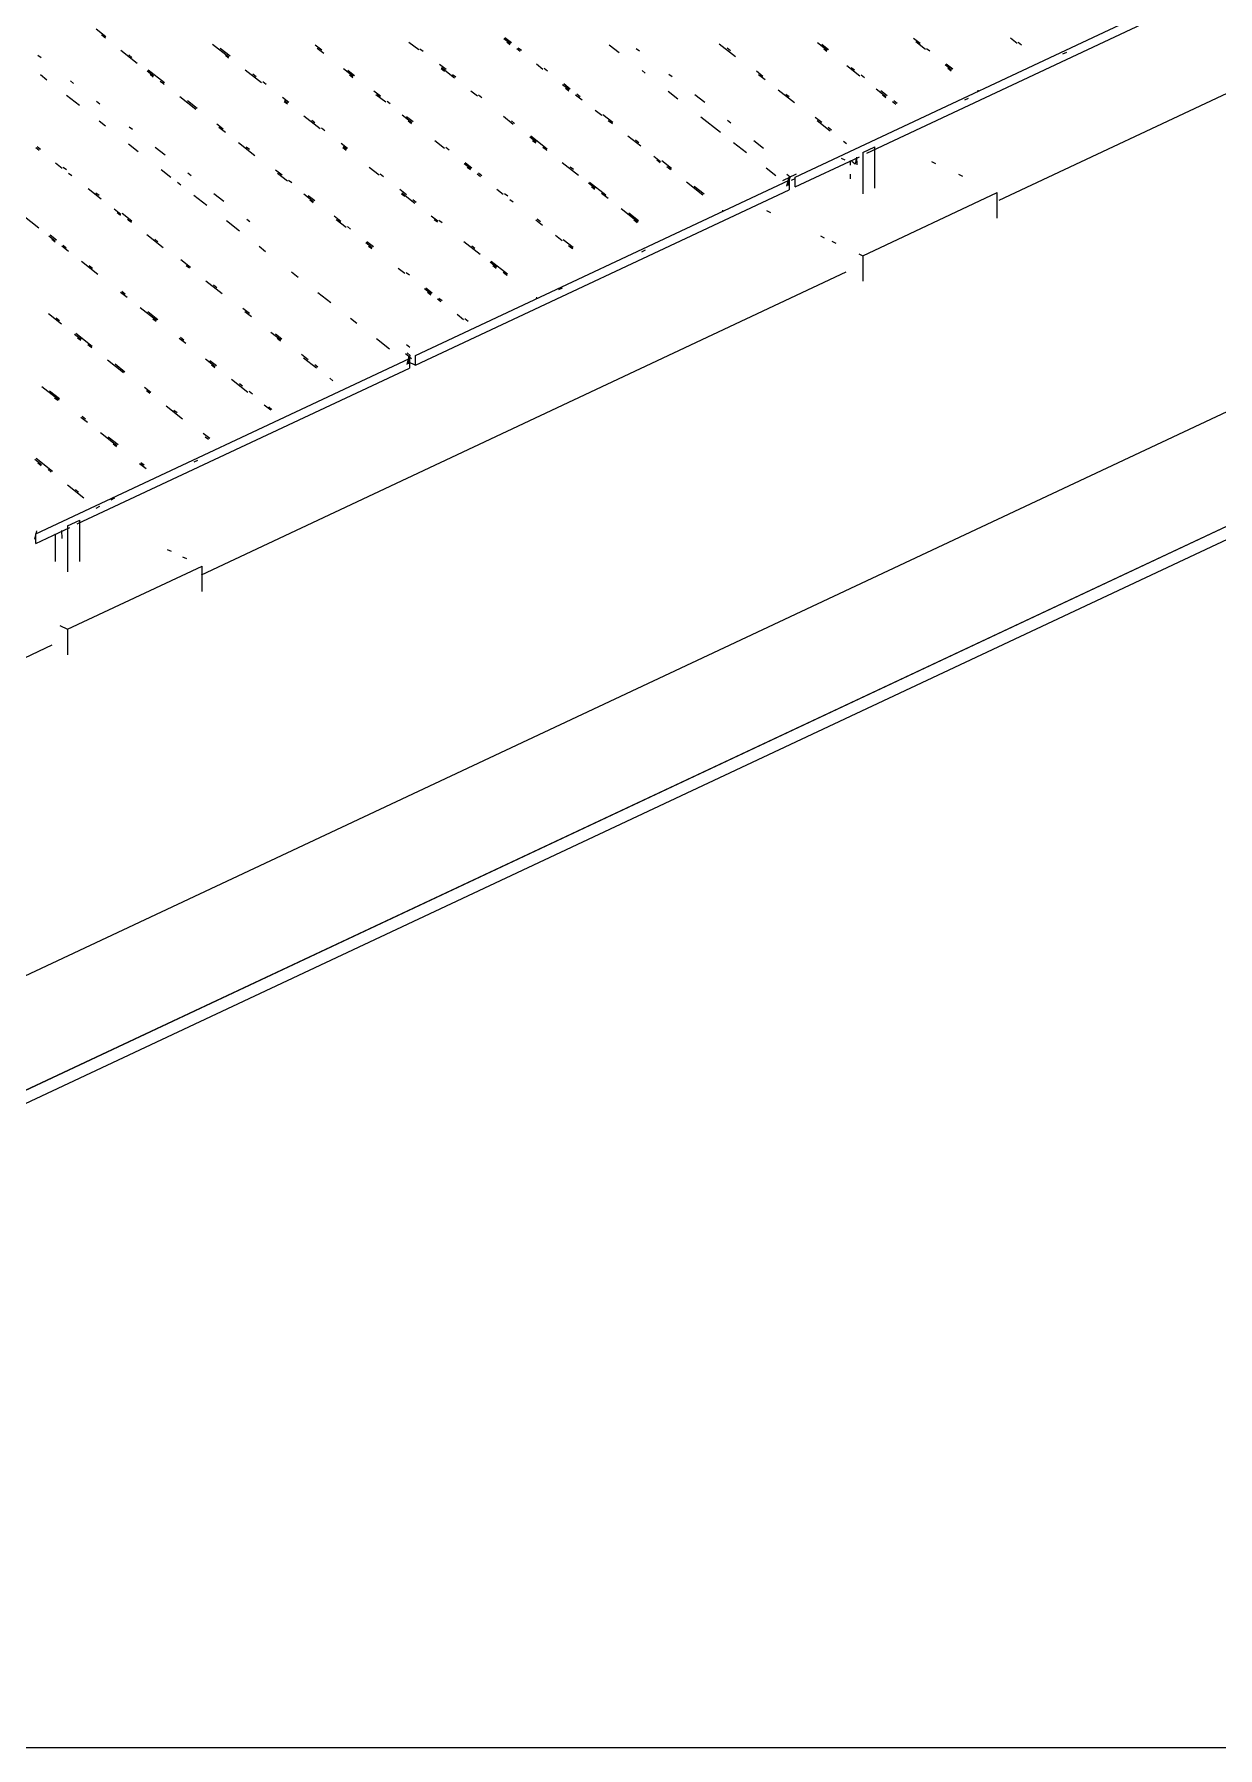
# Paper-space layout '03 3D Building and Roof' of a CAD drawing. Header units: millimetres. Extents: x 5 to 415, y 5 to 292.
# Drawn here: x 276.78 to 288.87, y 57.36 to 74.84 of the extents above; entities that cross this region are included whole.
import ezdxf

# ---------------------------------------------------------------- set-up
doc = ezdxf.new("R2010")
doc.units = ezdxf.units.MM
doc.layers.add('EXISTING', color=7, linetype='Continuous')
picture_1 = doc.add_image_def('image3.png', size_in_pixel=(1577, 763))

# ---------------------------------------------------------------- blocks, each defined once
blk = doc.blocks.new('SHEET_03')
at = {"layer": 'EXISTING', "color": 250, "lineweight": 9}
for p, q in [((263.229, 58.915), (329.731, 90.136)), ((329.731, 88.966), (263.229, 57.745)), ((263.229, 57.745), (303.505, 76.654)), ((303.505, 76.518), (263.229, 57.609)), ((286.634, 73.151), (293.181, 76.224)), ((284.551, 73.384), (288.365, 75.175)), ((285.283, 73.631), (288.365, 75.078)), ((277.513, 74.818), (277.413, 74.896)), ((277.467, 74.838), (277.5, 74.812)), ((277.509, 74.804), (277.476, 74.83)), ((277.667, 74.681), (277.833, 74.55)), ((278.602, 74.744), (278.769, 74.613)), ((278.781, 74.619), (278.681, 74.698)), ((279.717, 74.682), (279.65, 74.734)), ((279.671, 74.702), (279.738, 74.65)), ((280.607, 74.765), (280.707, 74.687)), ((280.753, 74.667), (280.719, 74.693)), ((281.576, 74.802), (281.643, 74.75)), ((281.655, 74.756), (281.588, 74.808)), ((281.639, 74.736), (281.606, 74.762)), ((281.709, 74.698), (281.743, 74.671)), ((281.755, 74.677), (281.722, 74.703)), ((282.653, 74.735), (282.753, 74.657)), ((282.961, 74.671), (282.927, 74.697)), ((283.776, 74.748), (283.943, 74.618)), ((283.889, 74.676), (283.855, 74.702)), ((284.779, 74.759), (284.879, 74.681)), ((284.891, 74.686), (284.824, 74.739)), ((284.875, 74.667), (284.842, 74.693)), ((285.827, 74.749), (285.76, 74.802)), ((285.781, 74.77), (285.881, 74.691)), ((285.824, 74.736), (285.79, 74.762)), ((285.927, 74.671), (285.893, 74.697)), ((286.75, 74.807), (286.816, 74.754)), ((286.862, 74.734), (286.829, 74.76)), ((276.851, 74.603), (276.818, 74.629)), ((277.779, 74.608), (277.746, 74.635)), ((278.766, 74.599), (278.733, 74.626)), ((280.986, 74.483), (280.919, 74.536)), ((280.94, 74.504), (281.073, 74.399)), ((281.909, 74.541), (281.976, 74.488)), ((285.078, 74.524), (285.212, 74.419)), ((285.158, 74.477), (285.124, 74.503)), ((286.081, 74.534), (286.147, 74.482)), ((286.16, 74.488), (286.093, 74.54)), ((287.285, 74.644), (287.324, 74.662)), ((276.844, 74.433), (276.91, 74.38)), ((277.184, 74.342), (277.151, 74.368)), ((277.933, 74.472), (278, 74.419)), ((278.112, 74.347), (277.946, 74.478)), ((277.997, 74.406), (277.964, 74.432)), ((278.067, 74.367), (278.1, 74.341)), ((278.109, 74.333), (278.076, 74.359)), ((278.936, 74.482), (279.102, 74.352)), ((279.048, 74.41), (279.015, 74.436)), ((279.148, 74.331), (279.115, 74.357)), ((279.938, 74.493), (280.038, 74.415)), ((280.05, 74.42), (279.984, 74.473)), ((280.035, 74.401), (280.001, 74.427)), ((280.97, 74.464), (280.937, 74.49)), ((281.086, 74.405), (281.053, 74.431)), ((282.022, 74.468), (281.988, 74.494)), ((282.176, 74.331), (282.242, 74.279)), ((282.255, 74.285), (282.188, 74.337)), ((282.987, 74.474), (283.02, 74.448)), ((283.294, 74.409), (283.26, 74.435)), ((284.222, 74.414), (284.155, 74.466)), ((284.176, 74.434), (284.243, 74.382)), ((285.258, 74.399), (285.224, 74.425)), ((286.144, 74.468), (286.111, 74.494)), ((277.11, 74.223), (277.244, 74.119)), ((277.451, 74.132), (277.418, 74.159)), ((278.267, 74.21), (278.433, 74.079)), ((278.446, 74.085), (278.346, 74.164)), ((279.381, 74.148), (279.315, 74.2)), ((279.366, 74.129), (279.332, 74.155)), ((279.336, 74.168), (279.369, 74.142)), ((280.317, 74.211), (280.25, 74.264)), ((280.271, 74.231), (280.371, 74.153)), ((280.314, 74.198), (280.281, 74.224)), ((280.417, 74.133), (280.384, 74.159)), ((281.24, 74.268), (281.307, 74.216)), ((281.353, 74.196), (281.319, 74.222)), ((282.239, 74.265), (282.206, 74.292)), ((282.309, 74.227), (282.376, 74.174)), ((282.355, 74.206), (282.322, 74.233)), ((283.253, 74.265), (283.353, 74.186)), ((283.627, 74.147), (283.527, 74.226)), ((284.376, 74.277), (284.543, 74.147)), ((284.489, 74.205), (284.455, 74.231)), ((285.378, 74.288), (285.478, 74.21)), ((285.491, 74.216), (285.424, 74.268)), ((285.475, 74.196), (285.442, 74.222)), ((285.545, 74.157), (285.578, 74.131)), ((285.591, 74.137), (285.558, 74.163)), ((286.283, 74.174), (286.322, 74.192)), ((286.414, 74.273), (286.411, 74.259)), ((279.535, 74.012), (279.702, 73.881)), ((280.538, 74.022), (280.638, 73.944)), ((280.65, 73.95), (280.584, 74.002)), ((281.573, 74.007), (281.673, 73.928)), ((282.509, 74.07), (282.576, 74.017)), ((282.688, 73.945), (282.588, 74.023)), ((283.587, 74.003), (283.787, 73.846)), ((284.822, 73.943), (284.755, 73.996)), ((277.444, 73.962), (277.51, 73.91)), ((277.784, 73.871), (277.751, 73.897)), ((278.712, 73.876), (278.646, 73.928)), ((278.666, 73.896), (278.733, 73.844)), ((279.648, 73.939), (279.615, 73.965)), ((279.748, 73.86), (279.715, 73.887)), ((280.635, 73.93), (280.601, 73.956)), ((281.686, 73.934), (281.653, 73.96)), ((281.84, 73.797), (281.907, 73.745)), ((282.019, 73.673), (281.852, 73.803)), ((282.642, 73.965), (282.676, 73.939)), ((282.685, 73.931), (282.652, 73.957)), ((282.842, 73.808), (282.976, 73.704)), ((283.894, 73.938), (283.86, 73.964)), ((284.776, 73.964), (284.909, 73.859)), ((284.922, 73.865), (284.889, 73.891)), ((276.799, 73.689), (276.833, 73.662)), ((276.845, 73.668), (276.812, 73.694)), ((277.744, 73.726), (277.844, 73.648)), ((278.117, 73.609), (278.017, 73.688)), ((278.866, 73.739), (279.033, 73.608)), ((278.979, 73.667), (278.946, 73.693)), ((279.981, 73.677), (279.915, 73.73)), ((279.966, 73.658), (279.932, 73.684)), ((279.935, 73.698), (279.969, 73.671)), ((280.871, 73.761), (280.971, 73.682)), ((281.017, 73.662), (280.983, 73.688)), ((281.904, 73.731), (281.87, 73.758)), ((281.973, 73.693), (282.007, 73.667)), ((282.016, 73.659), (281.983, 73.685)), ((282.955, 73.736), (282.921, 73.762)), ((283.92, 73.741), (284.053, 73.637)), ((284.227, 73.677), (284.127, 73.755)), ((285.043, 73.754), (285.076, 73.728)), ((285.24, 73.637), (285.365, 73.696)), ((285.24, 73.637), (285.24, 73.216)), ((285.365, 73.275), (285.365, 73.696)), ((276.999, 73.532), (277.066, 73.479)), ((277.112, 73.459), (277.078, 73.485)), ((278.077, 73.465), (278.177, 73.386)), ((279.312, 73.405), (279.246, 73.457)), ((280.202, 73.488), (280.302, 73.41)), ((281.171, 73.525), (281.238, 73.473)), ((281.25, 73.479), (281.183, 73.531)), ((281.235, 73.459), (281.201, 73.485)), ((282.173, 73.536), (282.34, 73.405)), ((282.286, 73.463), (282.252, 73.489)), ((283.109, 73.599), (283.176, 73.547)), ((283.173, 73.533), (283.139, 73.559)), ((283.288, 73.474), (283.188, 73.552)), ((283.242, 73.494), (283.276, 73.468)), ((283.285, 73.46), (283.252, 73.486)), ((284.253, 73.48), (284.353, 73.401)), ((284.551, 73.287), (285.206, 73.594)), ((285.062, 73.559), (285.023, 73.575)), ((285.115, 73.509), (285.115, 73.556)), ((285.162, 73.52), (285.129, 73.546)), ((285.178, 73.589), (285.162, 73.52)), ((285.178, 73.589), (285.18, 73.51)), ((285.986, 73.523), (285.947, 73.541)), ((277.133, 73.427), (277.166, 73.401)), ((278.244, 73.334), (278.277, 73.308)), ((278.384, 73.4), (278.351, 73.426)), ((279.266, 73.425), (279.366, 73.347)), ((279.412, 73.327), (279.379, 73.353)), ((280.348, 73.39), (280.314, 73.416)), ((280.674, 71.564), (284.488, 73.355)), ((281.304, 73.421), (281.338, 73.394)), ((281.35, 73.4), (281.317, 73.426)), ((282.44, 73.327), (282.507, 73.274)), ((282.619, 73.202), (282.452, 73.332)), ((282.503, 73.261), (282.47, 73.287)), ((283.442, 73.337), (283.609, 73.207)), ((283.621, 73.212), (283.521, 73.291)), ((284.498, 73.386), (284.42, 73.349)), ((284.482, 73.378), (284.463, 73.293)), ((284.498, 73.386), (284.464, 73.412)), ((284.479, 73.3), (284.498, 73.386)), ((284.56, 73.415), (284.482, 73.378)), ((284.488, 73.355), (284.488, 73.258)), ((284.512, 73.354), (284.55, 73.372)), ((284.551, 73.287), (284.551, 73.384)), ((285.115, 73.368), (285.115, 73.415)), ((286.261, 73.394), (286.221, 73.412)), ((277.333, 73.27), (277.466, 73.165)), ((277.445, 73.197), (277.412, 73.224)), ((278.41, 73.203), (278.543, 73.099)), ((278.717, 73.138), (278.617, 73.217)), ((279.533, 73.216), (279.633, 73.138)), ((279.645, 73.143), (279.579, 73.196)), ((279.63, 73.124), (279.597, 73.15)), ((280.581, 73.206), (280.514, 73.259)), ((280.566, 73.187), (280.532, 73.213)), ((280.535, 73.227), (280.669, 73.122)), ((280.681, 73.128), (280.648, 73.154)), ((280.674, 71.467), (284.488, 73.258)), ((281.504, 73.264), (281.571, 73.211)), ((281.617, 73.191), (281.583, 73.217)), ((281.638, 73.159), (281.671, 73.133)), ((282.573, 73.222), (282.64, 73.17)), ((282.616, 73.188), (282.583, 73.214)), ((285.24, 72.583), (286.614, 73.228)), ((286.614, 72.968), (286.614, 73.228)), ((276.664, 72.998), (276.83, 72.867)), ((277.599, 73.061), (277.666, 73.008)), ((277.663, 72.995), (277.629, 73.021)), ((277.778, 72.936), (277.678, 73.014)), ((277.733, 72.956), (277.766, 72.93)), ((277.775, 72.922), (277.742, 72.948)), ((278.743, 72.942), (278.877, 72.837)), ((278.984, 72.929), (278.951, 72.955)), ((279.912, 72.934), (279.845, 72.986)), ((279.866, 72.954), (279.966, 72.876)), ((279.909, 72.92), (279.876, 72.947)), ((280.835, 72.991), (280.902, 72.939)), ((280.899, 72.925), (280.865, 72.951)), ((280.948, 72.919), (280.914, 72.945)), ((281.904, 72.95), (281.971, 72.897)), ((281.95, 72.929), (281.917, 72.956)), ((282.773, 73.065), (282.94, 72.934)), ((282.952, 72.94), (282.852, 73.019)), ((282.937, 72.921), (282.903, 72.947)), ((282.949, 72.926), (282.916, 72.953)), ((283.809, 73.05), (283.806, 73.036)), ((284.259, 73.044), (284.298, 73.025)), ((276.93, 72.788), (276.997, 72.736)), ((277.009, 72.742), (276.943, 72.794)), ((276.994, 72.722), (276.96, 72.749)), ((277.932, 72.799), (278.099, 72.668)), ((278.045, 72.727), (278.012, 72.753)), ((280.012, 72.856), (279.979, 72.882)), ((282.104, 72.793), (282.171, 72.74)), ((282.283, 72.668), (282.183, 72.746)), ((284.808, 72.786), (284.848, 72.767)), ((277.063, 72.684), (277.13, 72.631)), ((277.106, 72.65), (277.073, 72.676)), ((277.109, 72.663), (277.076, 72.69)), ((279.077, 72.68), (279.143, 72.628)), ((280.166, 72.719), (280.233, 72.667)), ((280.245, 72.673), (280.179, 72.725)), ((280.23, 72.653), (280.196, 72.679)), ((281.168, 72.73), (281.335, 72.599)), ((281.281, 72.657), (281.248, 72.683)), ((282.237, 72.688), (282.271, 72.662)), ((282.28, 72.654), (282.247, 72.68)), ((282.985, 72.625), (283.023, 72.643)), ((284.926, 72.731), (284.965, 72.712)), ((285.201, 72.602), (285.24, 72.583)), ((285.24, 72.583), (285.24, 72.323)), ((277.263, 72.527), (277.43, 72.396)), ((277.376, 72.454), (277.343, 72.48)), ((278.378, 72.465), (278.278, 72.543)), ((278.332, 72.485), (278.366, 72.459)), ((278.488, 69.327), (285.073, 72.418)), ((279.41, 72.418), (279.477, 72.366)), ((280.499, 72.457), (280.566, 72.405)), ((280.612, 72.385), (280.579, 72.411)), ((281.435, 72.52), (281.502, 72.468)), ((281.614, 72.396), (281.448, 72.526)), ((281.499, 72.454), (281.465, 72.481)), ((281.568, 72.416), (281.602, 72.39)), ((281.611, 72.382), (281.578, 72.408)), ((278.532, 72.328), (278.699, 72.197)), ((278.645, 72.256), (278.612, 72.282)), ((280.766, 72.248), (280.833, 72.196)), ((280.845, 72.202), (280.779, 72.254)), ((282.138, 72.239), (282.176, 72.257)), ((277.663, 72.213), (277.73, 72.161)), ((277.706, 72.179), (277.673, 72.205)), ((277.709, 72.193), (277.676, 72.219)), ((277.863, 72.056), (278.03, 71.925)), ((279.677, 72.209), (279.81, 72.105)), ((280.83, 72.182), (280.796, 72.208)), ((280.899, 72.144), (280.933, 72.117)), ((280.945, 72.123), (280.912, 72.149)), ((281.911, 72.146), (281.914, 72.16)), ((276.928, 71.993), (277.061, 71.888)), ((277.04, 71.92), (277.007, 71.946)), ((278.042, 71.931), (277.942, 72.01)), ((278.027, 71.911), (277.994, 71.938)), ((278.978, 71.994), (278.911, 72.046)), ((278.932, 72.014), (278.999, 71.962)), ((280.01, 71.948), (280.076, 71.895)), ((281.099, 71.987), (281.166, 71.934)), ((281.212, 71.914), (281.178, 71.94)), ((277.194, 71.784), (277.261, 71.731)), ((277.373, 71.659), (277.207, 71.79)), ((277.258, 71.718), (277.225, 71.744)), ((278.263, 71.742), (278.33, 71.69)), ((278.306, 71.708), (278.273, 71.734)), ((278.309, 71.722), (278.276, 71.748)), ((279.199, 71.805), (279.299, 71.727)), ((279.311, 71.732), (279.245, 71.785)), ((279.296, 71.713), (279.262, 71.739)), ((280.276, 71.738), (280.41, 71.634)), ((276.797, 69.744), (280.612, 71.535)), ((277.328, 71.679), (277.361, 71.653)), ((277.37, 71.645), (277.337, 71.671)), ((277.528, 71.522), (277.694, 71.391)), ((278.53, 71.533), (278.63, 71.454)), ((279.578, 71.523), (279.511, 71.576)), ((279.532, 71.543), (279.665, 71.439)), ((280.572, 71.585), (280.605, 71.558)), ((280.617, 71.647), (280.584, 71.674)), ((280.605, 71.558), (280.586, 71.473)), ((280.621, 71.566), (280.588, 71.592)), ((280.602, 71.48), (280.621, 71.566)), ((280.602, 71.56), (280.635, 71.534)), ((280.612, 71.535), (280.612, 71.438)), ((280.674, 71.467), (280.674, 71.564)), ((277.221, 69.846), (280.612, 71.438)), ((277.707, 71.397), (277.607, 71.476)), ((278.642, 71.46), (278.576, 71.512)), ((278.627, 71.441), (278.593, 71.467)), ((279.678, 71.445), (279.645, 71.471)), ((280.596, 71.504), (280.674, 71.467)), ((276.859, 71.25), (277.025, 71.119)), ((277.038, 71.125), (276.938, 71.203)), ((277.973, 71.188), (277.907, 71.24)), ((277.927, 71.208), (277.961, 71.182)), ((278.796, 71.324), (278.963, 71.193)), ((278.906, 71.237), (278.873, 71.263)), ((278.909, 71.251), (278.876, 71.277)), ((279.009, 71.172), (278.976, 71.199)), ((279.799, 71.334), (279.832, 71.308)), ((277.022, 71.105), (276.989, 71.131)), ((277.035, 71.111), (277.001, 71.137)), ((278.127, 71.051), (278.294, 70.92)), ((278.24, 70.979), (278.207, 71.005)), ((279.13, 71.062), (279.196, 71.01)), ((279.209, 71.015), (279.176, 71.042)), ((277.258, 70.936), (277.325, 70.884)), ((277.304, 70.916), (277.271, 70.942)), ((277.458, 70.779), (277.625, 70.648)), ((277.638, 70.654), (277.538, 70.732)), ((277.622, 70.634), (277.589, 70.661)), ((278.573, 70.717), (278.507, 70.769)), ((278.527, 70.737), (278.561, 70.711)), ((276.789, 70.507), (276.856, 70.454)), ((276.968, 70.382), (276.802, 70.513)), ((278.414, 70.479), (278.453, 70.497)), ((276.853, 70.441), (276.82, 70.467)), ((276.923, 70.402), (276.956, 70.376)), ((277.858, 70.465), (277.925, 70.413)), ((277.901, 70.431), (277.868, 70.457)), ((277.904, 70.445), (277.871, 70.471)), ((277.123, 70.245), (277.289, 70.114)), ((277.235, 70.172), (277.202, 70.199)), ((277.413, 70.009), (277.451, 70.027)), ((277.567, 70.094), (277.606, 70.112)), ((276.788, 69.69), (276.807, 69.775)), ((276.797, 69.647), (277.144, 69.81)), ((277.06, 69.778), (277.063, 69.699)), ((277.123, 69.826), (277.247, 69.885)), ((277.123, 69.826), (277.123, 69.358)), ((277.247, 69.464), (277.247, 69.885)), ((276.797, 69.647), (276.797, 69.744)), ((276.998, 69.464), (276.998, 69.745)), ((278.182, 69.565), (278.143, 69.583)), ((278.339, 69.491), (278.3, 69.509)), ((277.123, 68.772), (278.496, 69.417)), ((278.496, 69.157), (278.496, 69.417)), ((277.044, 68.809), (277.123, 68.772)), ((277.123, 68.772), (277.123, 68.512)), ((270.381, 65.52), (276.966, 68.612))]:
    blk.add_line(p, q, dxfattribs=at)
image = blk.add_image(picture_1, insert=(224, 57.357), size_in_units=(106, 51.286))

psp = doc.layouts.new('03 3D Building and Roof')

# ---------------------------------------------------------------- block references
psp.add_blockref('SHEET_03', (0, 0))

doc.saveas('drawing.dxf')
